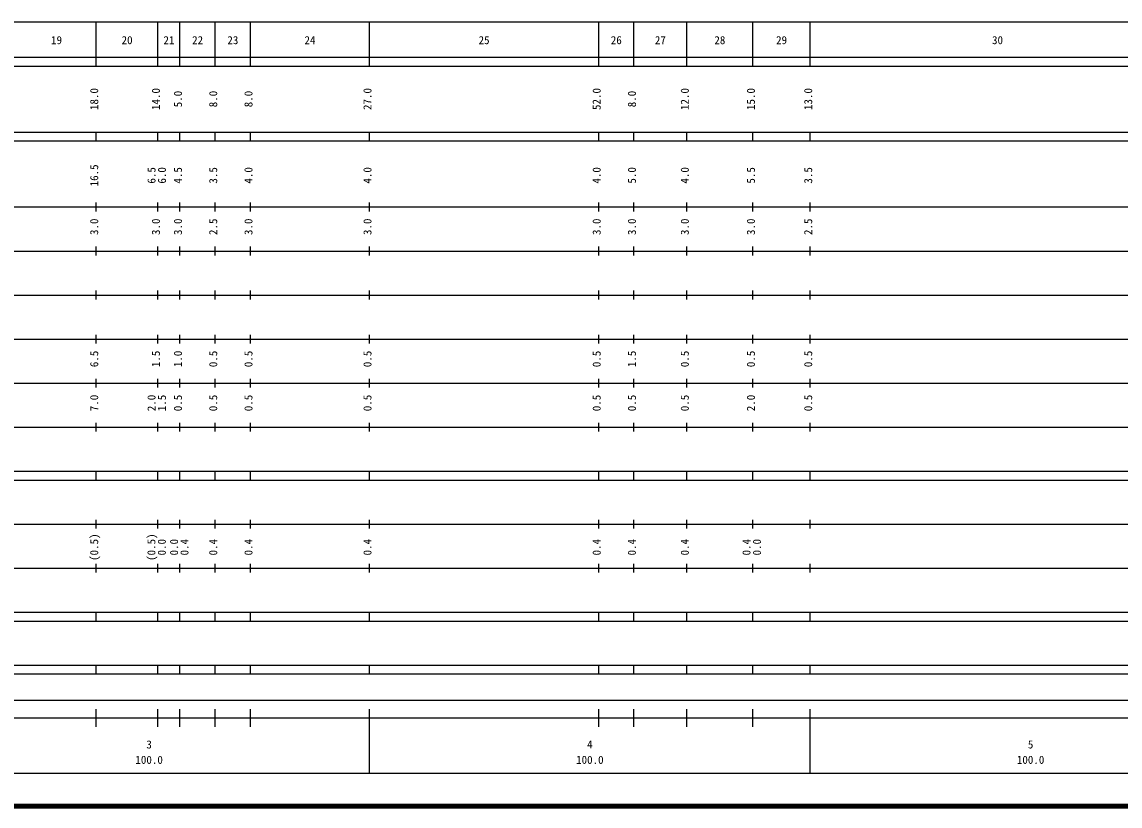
# Model space of a CAD drawing. Units: millimetres on the paper, enlarged 1000 times. Extents: x 40000 to 680000, y 20000 to 380000.
# Drawn here: x 289150 to 538295, y 20000 to 198000 of the extents above; entities that cross this region are included whole.
import ezdxf
from ezdxf.enums import TextEntityAlignment as Align

# ---------------------------------------------------------------- set-up
doc = ezdxf.new("R2010")
doc.units = ezdxf.units.MM
doc.header["$LTSCALE"] = 1000
doc.layers.add('M-TTL', color=2, linetype='Continuous', lineweight=140)
doc.layers.add('M-TTL-BAND', color=7, linetype='Continuous', lineweight=25)
doc.styles.add('ＭＳ ゴシック', font='')
doc.styles.get('ＭＳ ゴシック').set_extended_font_data('MS Gothic')

msp = doc.modelspace()

# ---------------------------------------------------------------- linework, layer by layer
at = {"layer": 'M-TTL'}
msp.add_line((40000, 20000), (680000, 20000), dxfattribs=at)
at = {"layer": 'M-TTL-BAND'}
for p, q in [((68000, 198000), (579000, 198000)), ((306000, 188000), (306000, 198000)), ((320000, 188000), (320000, 198000)), ((325000, 188000), (325000, 198000)), ((333000, 188000), (333000, 198000)), ((341000, 188000), (341000, 198000)), ((368000, 188000), (368000, 198000)), ((420000, 188000), (420000, 198000)), ((428000, 188000), (428000, 198000)), ((440000, 188000), (440000, 198000)), ((455000, 188000), (455000, 198000)), ((468000, 188000), (468000, 198000)), ((40000, 190000), (579000, 190000)), ((40000, 188000), (579000, 188000)), ((40000, 173000), (579000, 173000)), ((306000, 171000), (306000, 173000)), ((320000, 171000), (320000, 173000)), ((325000, 171000), (325000, 173000)), ((333000, 171000), (333000, 173000)), ((341000, 171000), (341000, 173000)), ((368000, 171000), (368000, 173000)), ((420000, 171000), (420000, 173000)), ((428000, 171000), (428000, 173000)), ((440000, 171000), (440000, 173000)), ((455000, 171000), (455000, 173000)), ((468000, 171000), (468000, 173000)), ((40000, 171000), (579000, 171000)), ((306000, 155000), (306000, 157000)), ((320000, 155000), (320000, 157000)), ((325000, 155000), (325000, 157000)), ((333000, 155000), (333000, 157000)), ((341000, 155000), (341000, 157000)), ((368000, 155000), (368000, 157000)), ((420000, 155000), (420000, 157000)), ((428000, 155000), (428000, 157000)), ((440000, 155000), (440000, 157000)), ((455000, 155000), (455000, 157000)), ((468000, 155000), (468000, 157000)), ((40000, 156000), (579000, 156000)), ((306000, 145000), (306000, 147000)), ((320000, 145000), (320000, 147000)), ((325000, 145000), (325000, 147000)), ((333000, 145000), (333000, 147000)), ((341000, 145000), (341000, 147000)), ((368000, 145000), (368000, 147000)), ((420000, 145000), (420000, 147000)), ((428000, 145000), (428000, 147000)), ((440000, 145000), (440000, 147000)), ((455000, 145000), (455000, 147000)), ((468000, 145000), (468000, 147000)), ((46000, 146000), (579000, 146000)), ((52000, 136000), (579000, 136000)), ((306000, 135000), (306000, 137000)), ((320000, 135000), (320000, 137000)), ((325000, 135000), (325000, 137000)), ((333000, 135000), (333000, 137000)), ((341000, 135000), (341000, 137000)), ((368000, 135000), (368000, 137000)), ((420000, 135000), (420000, 137000)), ((428000, 135000), (428000, 137000)), ((440000, 135000), (440000, 137000)), ((455000, 135000), (455000, 137000)), ((468000, 135000), (468000, 137000)), ((46000, 126000), (579000, 126000)), ((306000, 125000), (306000, 127000)), ((320000, 125000), (320000, 127000)), ((325000, 125000), (325000, 127000)), ((333000, 125000), (333000, 127000)), ((341000, 125000), (341000, 127000)), ((368000, 125000), (368000, 127000)), ((420000, 125000), (420000, 127000)), ((428000, 125000), (428000, 127000)), ((440000, 125000), (440000, 127000)), ((455000, 125000), (455000, 127000)), ((468000, 125000), (468000, 127000)), ((52000, 116000), (579000, 116000)), ((306000, 115000), (306000, 117000)), ((320000, 115000), (320000, 117000)), ((325000, 115000), (325000, 117000)), ((333000, 115000), (333000, 117000)), ((341000, 115000), (341000, 117000)), ((368000, 115000), (368000, 117000)), ((420000, 115000), (420000, 117000)), ((428000, 115000), (428000, 117000)), ((440000, 115000), (440000, 117000)), ((455000, 115000), (455000, 117000)), ((468000, 115000), (468000, 117000)), ((46000, 106000), (579000, 106000)), ((306000, 105000), (306000, 107000)), ((320000, 105000), (320000, 107000)), ((325000, 105000), (325000, 107000)), ((333000, 105000), (333000, 107000)), ((341000, 105000), (341000, 107000)), ((368000, 105000), (368000, 107000)), ((420000, 105000), (420000, 107000)), ((428000, 105000), (428000, 107000)), ((440000, 105000), (440000, 107000)), ((455000, 105000), (455000, 107000)), ((468000, 105000), (468000, 107000)), ((40000, 96000), (579000, 96000)), ((306000, 94000), (306000, 96000)), ((320000, 94000), (320000, 96000)), ((325000, 94000), (325000, 96000)), ((333000, 94000), (333000, 96000)), ((341000, 94000), (341000, 96000)), ((368000, 94000), (368000, 96000)), ((420000, 94000), (420000, 96000)), ((428000, 94000), (428000, 96000)), ((440000, 94000), (440000, 96000)), ((455000, 94000), (455000, 96000)), ((468000, 94000), (468000, 96000)), ((40000, 94000), (579000, 94000)), ((306000, 83000), (306000, 85000)), ((320000, 83000), (320000, 85000)), ((325000, 83000), (325000, 85000)), ((333000, 83000), (333000, 85000)), ((341000, 83000), (341000, 85000)), ((368000, 83000), (368000, 85000)), ((420000, 83000), (420000, 85000)), ((428000, 83000), (428000, 85000)), ((440000, 83000), (440000, 85000)), ((455000, 83000), (455000, 85000)), ((468000, 83000), (468000, 85000)), ((49000, 84000), (579000, 84000)), ((306000, 73000), (306000, 75000)), ((320000, 73000), (320000, 75000)), ((325000, 73000), (325000, 75000)), ((333000, 73000), (333000, 75000)), ((341000, 73000), (341000, 75000)), ((368000, 73000), (368000, 75000)), ((420000, 73000), (420000, 75000)), ((428000, 73000), (428000, 75000)), ((440000, 73000), (440000, 75000)), ((455000, 73000), (455000, 75000)), ((468000, 73000), (468000, 75000)), ((40000, 74000), (579000, 74000)), ((40000, 64000), (579000, 64000)), ((306000, 62000), (306000, 64000)), ((320000, 62000), (320000, 64000)), ((325000, 62000), (325000, 64000)), ((333000, 62000), (333000, 64000)), ((341000, 62000), (341000, 64000)), ((368000, 62000), (368000, 64000)), ((420000, 62000), (420000, 64000)), ((428000, 62000), (428000, 64000)), ((440000, 62000), (440000, 64000)), ((455000, 62000), (455000, 64000)), ((468000, 62000), (468000, 64000)), ((40000, 62000), (579000, 62000)), ((40000, 52000), (579000, 52000)), ((40000, 50000), (579000, 50000)), ((306000, 50000), (306000, 52000)), ((320000, 50000), (320000, 52000)), ((325000, 50000), (325000, 52000)), ((333000, 50000), (333000, 52000)), ((341000, 50000), (341000, 52000)), ((368000, 50000), (368000, 52000)), ((420000, 50000), (420000, 52000)), ((428000, 50000), (428000, 52000)), ((440000, 50000), (440000, 52000)), ((455000, 50000), (455000, 52000)), ((468000, 50000), (468000, 52000)), ((71000, 44000), (565000, 44000)), ((40000, 40000), (579000, 40000)), ((306000, 38000), (306000, 42000)), ((320000, 38000), (320000, 42000)), ((325000, 38000), (325000, 42000)), ((333000, 38000), (333000, 42000)), ((341000, 38000), (341000, 42000)), ((368000, 27500), (368000, 42000)), ((420000, 38000), (420000, 42000)), ((428000, 38000), (428000, 42000)), ((440000, 38000), (440000, 42000)), ((455000, 38000), (455000, 42000)), ((468000, 27500), (468000, 42000)), ((68000, 27500), (579000, 27500))]:
    msp.add_line(p, q, dxfattribs=at)

# ---------------------------------------------------------------- texts
at = {"layer": 'M-TTL-BAND', "style": 'ＭＳ ゴシック'}
for s, p in [('19', (297000, 192405)), ('20', (313000, 192405)), ('21', (322500, 192405)), ('22', (329000, 192405)), ('23', (337000, 192405)), ('24', (354500, 192405)), ('25', (394000, 192405)), ('26', (424000, 192405)), ('27', (434000, 192405)), ('28', (447500, 192405)), ('29', (461500, 192405)), ('30', (510500, 192405)), ('3', (318000, 32523)), ('4', (418000, 32523)), ('5', (518000, 32523)), ('100.0', (318000, 29033)), ('100.0', (418000, 29033)), ('100.0', (518000, 29033))]:
    msp.add_text(s, height=1833, dxfattribs=at).set_placement(p, align=Align.BOTTOM_CENTER)
for s, p in [('18.0', (307000, 180500)), ('14.0', (321000, 180500)), ('5.0', (326000, 180500)), ('8.0', (334000, 180500)), ('8.0', (342000, 180500)), ('27.0', (369000, 180500)), ('52.0', (421000, 180500)), ('8.0', (429000, 180500)), ('12.0', (441000, 180500)), ('15.0', (456000, 180500)), ('13.0', (469000, 180500)), ('16.5', (307000, 163174)), ('6.5', (320000, 163174)), ('6.0', (322370, 163174)), ('4.5', (326000, 163174)), ('3.5', (334000, 163174)), ('4.0', (342000, 163174)), ('4.0', (369000, 163174)), ('4.0', (421000, 163174)), ('5.0', (429000, 163174)), ('4.0', (441000, 163174)), ('5.5', (456000, 163174)), ('3.5', (469000, 163174)), ('3.0', (307000, 151500)), ('3.0', (321000, 151500)), ('3.0', (326000, 151500)), ('2.5', (334000, 151500)), ('3.0', (342000, 151500)), ('3.0', (369000, 151500)), ('3.0', (421000, 151500)), ('3.0', (429000, 151500)), ('3.0', (441000, 151500)), ('3.0', (456000, 151500)), ('2.5', (469000, 151500)), ('6.5', (307000, 121500)), ('1.5', (321000, 121500)), ('1.0', (326000, 121500)), ('0.5', (334000, 121500)), ('0.5', (342000, 121500)), ('0.5', (369000, 121500)), ('0.5', (421000, 121500)), ('1.5', (429000, 121500)), ('0.5', (441000, 121500)), ('0.5', (456000, 121500)), ('0.5', (469000, 121500)), ('7.0', (307000, 111500)), ('2.0', (320000, 111500)), ('1.5', (322370, 111500)), ('0.5', (326000, 111500)), ('0.5', (334000, 111500)), ('0.5', (342000, 111500)), ('0.5', (369000, 111500)), ('0.5', (421000, 111500)), ('0.5', (429000, 111500)), ('0.5', (441000, 111500)), ('2.0', (456000, 111500)), ('0.5', (469000, 111500)), ('(0.5)', (307000, 78764)), ('(0.5)', (319970, 78764)), ('0.0', (322340, 78764)), ('0.0', (325115, 78764)), ('0.4', (327485, 78764)), ('0.4', (334000, 78764)), ('0.4', (342000, 78764)), ('0.4', (369000, 78764)), ('0.4', (421000, 78764)), ('0.4', (429000, 78764)), ('0.4', (441000, 78764)), ('0.4', (455000, 78764)), ('0.0', (457370, 78764))]:
    msp.add_text(s, height=1833, rotation=90, dxfattribs=at).set_placement(p, align=Align.BOTTOM_CENTER)

doc.saveas('drawing.dxf')
